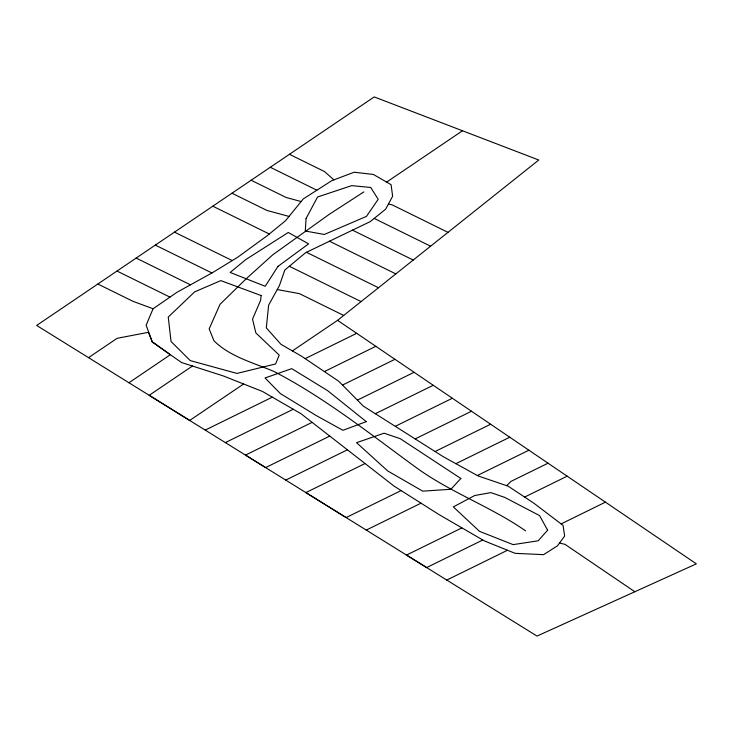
<?xml version="1.0" encoding="UTF-8"?>
<svg xmlns="http://www.w3.org/2000/svg" width="733" height="733" viewBox="0 0 733 733"><rect width="100%" height="100%" fill="white"/><g stroke="black" fill="none" stroke-linecap="round" stroke-linejoin="round"><path stroke-width="1.1" d="M153.087 308.749L146.151 325.195L152.317 342.1L181.582 362.551L223.18 375.892L262.46 391.459L300.97 413.696L394.171 486.181L439.021 514.575L484.293 540.872L515.097 553.323L543.593 554.661L557.474 545.819L564.63 536.07L563.091 525.396L533.826 503.159L508.161 486.181L478.127 475.946L443.465 456.824L363.357 406.137L338.71 381.233L301.739 356.33L280.95 344.318L266.308 327.871L268.626 305.185L279.401 285.623L284.798 270.056L305.597 252.711L370.293 221.586L385.677 209.152L392.631 196.233L391.092 184.679L373.372 174.445L354.121 172.228L331.783 180.675L303.279 198.909L285.568 220.697L267.078 235.815L237.813 257.164L212.396 272.722L176.965 292.293L153.087 308.749L132.865 301.272L97.837 284.019M506.631 485.658L511.002 481.379L548.037 463.192M337.565 320.339L538.764 160.014L374.215 96.921L36.65 325.443L536.996 636.079L696.35 563.86L337.565 320.339L292.385 350.924M88.528 357.658L117.088 338.325L148.469 332.296L152.162 341.67L170.368 354.708L128.953 382.745M386.639 182.105L462.477 130.767M192.449 366.033L149.193 395.316L189.682 420.458L243.613 383.991M363.861 191.909L329.823 213.926L272.804 254.763L245.894 279.053L220.037 304.305L209.162 328.86L213.981 340.808C230.428 357.044 253.618 362.707 274.27 371.622C325.819 398.404 371.2 434.852 418.002 468.873C451.849 493.007 491.55 507.108 525.653 530.894M305.166 358.629L356.705 333.323M205.222 430.097L272.319 397.149M324.389 371.576L375.837 346.315M225.352 442.595L293.264 409.243M342.503 385.063L394.968 359.298M312.075 422.391L245.482 455.092L265.612 467.59L329.621 436.153M357.411 400.126L414.099 372.282M375.351 413.696L433.23 385.274M285.742 480.088L347.158 449.925M395.298 426.285L452.371 398.257M364.759 463.668L305.872 492.585L346.123 517.58L401.116 490.579M415.19 438.902L471.502 411.25M435.081 451.51L490.634 424.233M455.889 463.677L509.765 437.216M366.253 530.078L421.026 503.186M477.348 475.525L528.896 450.209M461.827 527.907L406.513 555.073L426.643 567.571L482.781 540.001M524.626 497.075L567.168 476.175M446.773 580.069L507.493 550.254M561.13 523.912L605.431 502.151M388.398 204.104L391.898 204.736L447.982 232.352M277.23 289.562L299.394 293.631L343.704 315.447M559.526 543.025L565.042 544.372L634.833 591.742M301.135 201.548L286.163 197.489L251.135 180.245M289.031 216.437L267.004 210.463L231.967 193.219M289.453 154.297L324.49 171.549L333.927 179.86M270.294 167.271L316.876 190.204M374.196 218.425L430.61 246.206M352.39 230.098L413.229 260.05M329.383 241.175L395.847 273.904M212.808 206.184L269.295 234.001M306.458 252.299L378.466 287.748M289.333 266.271L361.085 301.602M174.481 232.132L232.242 260.572M155.323 245.106L211.938 272.978M136.164 258.08L190.479 284.825M116.996 271.054L169.955 297.122M306.082 218.471L305.285 231.014L324.334 234.468L366.463 216.391L378.201 199.294L370.715 187.474L351.684 185.632L317.572 197.003L306.082 218.471M261.15 295.546L260.591 300.365L252.528 319.148L255.863 332.956L279.227 355.12L275.608 363.953L236.951 373.427L190.223 360.581L171.036 341.468L168.251 317.059L194.676 291.853L220.825 280.611L261.15 295.546M277.999 266.354L265.209 286.264L230.162 272.456L245.738 259.61L288.289 232.471L308.593 243.878L277.999 266.354M547.624 530.188L538.159 540.789L513.137 544.637L479.483 531.315L453.333 506.906L474.755 495.508L490.881 492.613L504.79 497.432L539.552 515.574L547.624 530.188M460.846 478.484L450.896 489.259L422.739 491.165L387.693 470.934L356.55 442.677L384.083 433.203L400.209 438.664L460.846 478.484M366.28 421.64L342.916 430.308L316.216 415.538L280.336 393.539L265.044 377.962L291.743 368.653L327.624 390.652L366.28 421.64"/></g></svg>
